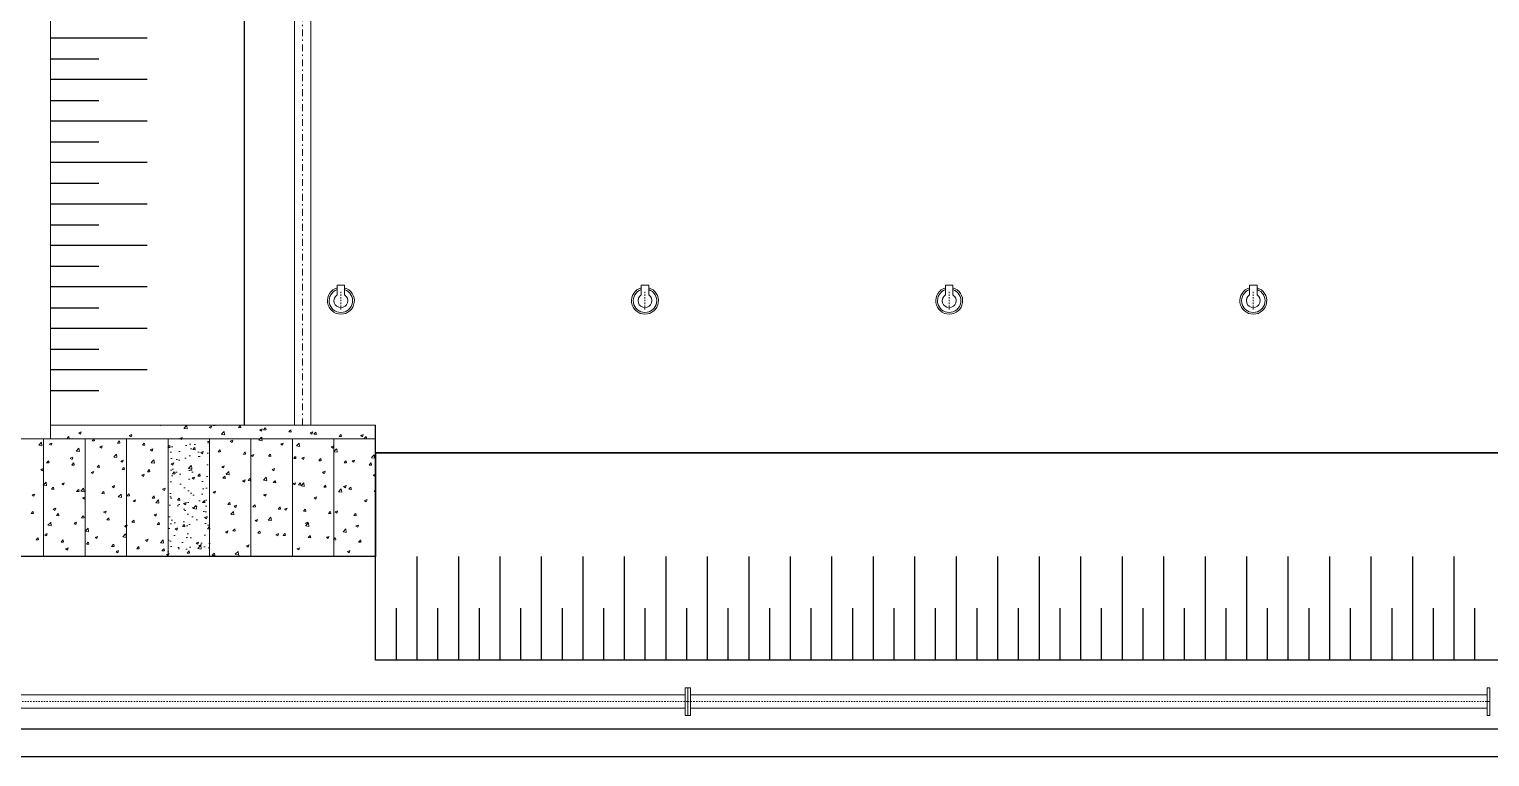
# Model space of a CAD drawing. Header units: millimetres. Extents: x -9869 to 940, y 100 to 694.
# Drawn here: x 493.4 to 600.7, y 296.8 to 350.3 of the extents above; entities that cross this region are included whole.
import ezdxf

# ---------------------------------------------------------------- set-up
doc = ezdxf.new("R2010")
doc.units = ezdxf.units.MM
doc.linetypes.add('SGC_DASHDOT', pattern=[1, 0.5, -0.25, 0, -0.25])
for name, color, linetype in [('_incêndio 240', 240, 'Continuous'), ('level 5', 3, 'Continuous'), ('PAREDES', 7, 'Continuous')]:
    doc.layers.add(name, color=color, linetype=linetype)
for name, color, linetype, lineweight in [('Alvenaria', 8, 'Continuous', 9), ('PAREDE', 7, 'Continuous', 9), ('SGC-Conexoes (Linhas Externas)', 6, 'Continuous', 9), ('SGC-EIXOS', 9, 'SGC_DASHDOT', 9), ('SGC-Tubos (Desenho Bifilar)', 6, 'Continuous', 9)]:
    doc.layers.add(name, color=color, linetype=linetype, lineweight=lineweight)

# ---------------------------------------------------------------- blocks, each defined once
blk = doc.blocks.new('BB-1-CA06-N10-D80-S0-L5800')
at = {"layer": 'SGC-EIXOS'}
blk.add_line((2900, 0), (-2900, 0), dxfattribs=at)
at = {"layer": 'SGC-Tubos (Desenho Bifilar)'}
for p, q in [((2881, 49), (-2881, 49)), ((2881, -49), (-2881, -49))]:
    blk.add_line(p, q, dxfattribs=at)
for points in [[(-2900, -100), (-2900, 100), (-2881, 100), (-2881, -100)], [(2900, -100), (2900, 100), (2881, 100), (2881, -100)]]:
    blk.add_lwpolyline(points, close=True, dxfattribs=at)
blk = doc.blocks.new('BB-2-GA01-N0-D0-S0', base_point=(95384, 227116))
at = {"layer": 'SGC-Conexoes (Linhas Externas)'}
for p, q in [((95271, 227143), (95271, 227089)), ((95341, 227143), (95271, 227143)), ((95341, 227089), (95271, 227089))]:
    blk.add_line(p, q, dxfattribs=at)
for radius, start, end in [(97.4, 196, 164), (85, 198.4081, 161.5919), (50, 212.4682, 147.5318)]:
    blk.add_arc((95384, 227116), radius, start, end, dxfattribs=at)
at = {"layer": 'SGC-EIXOS'}
blk.add_line((95319, 227116), (95449, 227116), dxfattribs=at)

msp = doc.modelspace()

# ---------------------------------------------------------------- hatches: boundary and pattern name
at = {"layer": 'Alvenaria'}
h = msp.add_hatch(dxfattribs=at)
h.set_pattern_fill('AR-CONC', color=256, scale=0.010161)
h.set_pattern_definition([(50, (-396.154, -10443.4286), (1.85126476, -0.1619646), [0.19357608, -2.12933686]), (355, (-396.154, -10443.4286), (-0.3581251, 1.94141915), [0.15486086, -1.70347543]), (100.451445, (-395.9998, -10443.4421), (1.49313965, 1.77945447), [0.16451435, -1.80965938]), (46.1842, (-396.154, -10442.9124), (2.7545626, -0.427212), [0.2903641, -3.1940053]), (96.635558, (-395.9245, -10442.948), (2.4123759, 2.5142141), [0.2467716, -2.7144915]), (351.18415, (-396.154, -10442.9124), (2.4123759, 2.5142141), [0.23229096, -2.5552015]), (21, (-395.896, -10443.0415), (1.54062568, -1.03916515), [0.19357608, -2.12933686]), (326, (-395.896, -10443.0415), (0.6279997, 1.8716212), [0.15486086, -1.7034695]), (71.451445, (-395.7676, -10443.128), (2.16862538, 0.83245608), [0.16451435, -1.80965626]), (37.5, (-396.15404, -10443.4286), (0.03138476, 0.859203823), [0, -1.68282137, 0, -1.72927963, 0, -1.70992203]), (7.5, (-396.154, -10443.4286), (0.67898626, 1.0179823), [0, -0.98594749, 0, -1.64410616, 0, -0.65170613]), (327.5, (-396.7296, -10443.4286), (1.377800298, -0.058212483), [0, -0.6452536, 0, -2.01319121, 0, -2.67134988]), (317.5, (-396.9877, -10443.4286), (1.50521081, 0.25837063), [0, -0.83882967, 0, -1.33696545, 0, -1.89704557])])
h.paths.add_polyline_path([(506.61, 320.14), (503.56, 320.14), (503.56, 311.5), (506.61, 311.5)])

# ---------------------------------------------------------------- linework, layer by layer
at = {"layer": '_incêndio 240'}
msp.add_lwpolyline([(661.57, 392.28), (661.57, 319.12), (518.8, 319.12), (518.8, 311.5), (431.41, 311.5), (431.41, 319.12), (229.55, 319.12), (229.55, 314.04), (209.22, 314.04), (209.22, 434.96)], dxfattribs=at)
at = {"layer": 'Alvenaria'}
for p, q in [((502.96, 321.15), (503, 321.12)), ((503.01, 321.12), (503.02, 321.15)), ((504.72, 320.91), (504.92, 321.12)), ((504.96, 320.88), (504.93, 321.12)), ((506.59, 321.01), (506.77, 321.08)), ((506.59, 321), (506.71, 320.92)), ((506.71, 320.92), (506.77, 321.07)), ((506.88, 321.13), (506.89, 321.15)), ((506.88, 321.13), (507.03, 321.12)), ((507.05, 321.12), (507.05, 321.15)), ((508.73, 320.97), (508.85, 321.12)), ((508.9, 320.96), (508.87, 321.12)), ((496.13, 320.16), (496.25, 320.31)), ((496.13, 320.16), (496.28, 320.15)), ((496.3, 320.15), (496.27, 320.31)), ((497, 320.59), (497.18, 320.66)), ((497, 320.59), (497.13, 320.5)), ((497.13, 320.5), (497.18, 320.65)), ((497.98, 320), (498.09, 320.14)), ((497.98, 320), (498.13, 319.99)), ((498.09, 320.14), (498.1, 320.15)), ((498.13, 320.14), (498.12, 320.15)), ((498.15, 319.99), (498.13, 320.14)), ((499.83, 319.84), (499.95, 319.99)), ((500.01, 319.83), (499.98, 319.99)), ((500.71, 320.39), (500.89, 320.46)), ((500.71, 320.38), (500.84, 320.29)), ((500.84, 320.29), (500.89, 320.45)), ((504.42, 320.18), (504.6, 320.25)), ((504.42, 320.17), (504.47, 320.14)), ((504.56, 320.14), (504.6, 320.24)), ((504.73, 320.9), (504.96, 320.87)), ((507.48, 320.48), (507.68, 320.69)), ((507.48, 320.47), (507.71, 320.44)), ((507.71, 320.45), (507.68, 320.69)), ((508.13, 319.97), (508.31, 320.04)), ((508.13, 319.97), (508.25, 319.88)), ((508.26, 319.88), (508.31, 320.03)), ((508.73, 320.97), (508.88, 320.96)), ((510.23, 320.06), (510.31, 320.14)), ((510.24, 320.05), (510.47, 320.01)), ((510.29, 320.8), (510.42, 320.71)), ((510.3, 320.81), (510.48, 320.87)), ((510.31, 320.14), (510.43, 320.27)), ((510.42, 320.71), (510.48, 320.87)), ((510.45, 320.14), (510.44, 320.27)), ((510.47, 320.02), (510.45, 320.14)), ((510.58, 320.81), (510.7, 320.96)), ((510.58, 320.81), (510.73, 320.79)), ((510.76, 320.8), (510.73, 320.96)), ((512.43, 320.65), (512.55, 320.79)), ((512.43, 320.65), (512.58, 320.63)), ((512.61, 320.64), (512.58, 320.8)), ((514, 320.59), (514.13, 320.5)), ((514.01, 320.6), (514.19, 320.67)), ((514.13, 320.5), (514.19, 320.66)), ((514.28, 320.48), (514.41, 320.63)), ((514.28, 320.48), (514.43, 320.47)), ((514.46, 320.47), (514.43, 320.64)), ((516.13, 320.32), (516.26, 320.47)), ((516.13, 320.32), (516.29, 320.31)), ((516.31, 320.31), (516.28, 320.47)), ((517.71, 320.38), (517.84, 320.3)), ((517.72, 320.39), (517.9, 320.46)), ((517.84, 320.3), (517.89, 320.45)), ((517.98, 320.16), (518.11, 320.31)), ((517.98, 320.16), (518.14, 320.15)), ((518.16, 320.15), (518.13, 320.31)), ((494.05, 319.68), (494.25, 319.89)), ((494.05, 319.67), (494.28, 319.63)), ((494.28, 319.64), (494.25, 319.89)), ((494.83, 319.76), (495.01, 319.83)), ((494.83, 319.75), (494.96, 319.67)), ((494.96, 319.67), (495.01, 319.82)), ((496.8, 319.25), (497, 319.46)), ((496.81, 319.24), (497.04, 319.21)), ((497.04, 319.22), (497.01, 319.46)), ((498.54, 319.55), (498.72, 319.62)), ((498.54, 319.55), (498.67, 319.46)), ((498.67, 319.46), (498.72, 319.62)), ((499.56, 318.82), (499.76, 319.03)), ((499.79, 318.79), (499.76, 319.03)), ((499.83, 319.84), (499.98, 319.82)), ((501.68, 319.68), (501.8, 319.82)), ((501.68, 319.68), (501.83, 319.66)), ((501.86, 319.67), (501.83, 319.83)), ((502.25, 319.35), (502.43, 319.42)), ((502.25, 319.34), (502.38, 319.25)), ((502.38, 319.25), (502.43, 319.41)), ((503.53, 319.51), (503.56, 319.55)), ((503.53, 319.51), (503.56, 319.51)), ((507.23, 319.19), (507.36, 319.34)), ((507.23, 319.19), (507.39, 319.18)), ((507.41, 319.18), (507.38, 319.34)), ((509.09, 319.03), (509.21, 319.18)), ((509.09, 319.03), (509.24, 319.01)), ((509.26, 319.02), (509.23, 319.18)), ((509.67, 318.93), (509.85, 319)), ((509.67, 318.93), (509.79, 318.84)), ((509.8, 318.84), (509.85, 319)), ((510.94, 318.87), (511.06, 319.01)), ((510.94, 318.87), (511.09, 318.85)), ((511.11, 318.86), (511.08, 319.02)), ((511.84, 319.77), (512.02, 319.84)), ((511.84, 319.76), (511.96, 319.67)), ((511.96, 319.67), (512.02, 319.83)), ((512.79, 318.7), (512.91, 318.85)), ((512.96, 318.7), (512.94, 318.86)), ((512.99, 319.63), (513.19, 319.84)), ((512.99, 319.62), (513.22, 319.58)), ((513.22, 319.59), (513.19, 319.84)), ((515.54, 319.55), (515.67, 319.47)), ((515.55, 319.56), (515.73, 319.63)), ((515.67, 319.46), (515.73, 319.62)), ((515.74, 319.2), (515.75, 319.21)), ((515.75, 319.21), (515.94, 319.41)), ((515.75, 319.19), (515.98, 319.16)), ((515.75, 319.19), (515.75, 319.19)), ((515.98, 319.17), (515.95, 319.41)), ((518.5, 318.77), (518.7, 318.98)), ((518.73, 318.74), (518.7, 318.98)), ((494.2, 317.89), (494.39, 317.96)), ((494.2, 317.88), (494.33, 317.79)), ((494.33, 317.79), (494.38, 317.95)), ((494.63, 318.38), (494.76, 318.53)), ((494.63, 318.38), (494.79, 318.37)), ((494.81, 318.37), (494.78, 318.54)), ((496.37, 318.72), (496.55, 318.79)), ((496.37, 318.71), (496.5, 318.63)), ((496.48, 318.22), (496.61, 318.37)), ((496.48, 318.22), (496.64, 318.21)), ((496.5, 318.63), (496.55, 318.78)), ((496.66, 318.21), (496.63, 318.37)), ((497.91, 317.68), (498.09, 317.75)), ((498.34, 318.06), (498.46, 318.21)), ((498.34, 318.06), (498.49, 318.05)), ((498.51, 318.05), (498.48, 318.21)), ((499.56, 318.81), (499.79, 318.78)), ((500.08, 318.51), (500.26, 318.58)), ((500.08, 318.51), (500.21, 318.42)), ((500.19, 317.9), (500.31, 318.05)), ((500.19, 317.9), (500.34, 317.88)), ((500.21, 318.42), (500.26, 318.58)), ((500.36, 317.89), (500.33, 318.05)), ((502.04, 317.74), (502.16, 317.88)), ((502.22, 317.73), (502.19, 317.89)), ((502.31, 318.4), (502.51, 318.61)), ((502.32, 318.39), (502.54, 318.35)), ((502.55, 318.36), (502.52, 318.61)), ((507.5, 318.1), (507.68, 318.17)), ((507.5, 318.09), (507.63, 318.01)), ((507.63, 318.01), (507.68, 318.16)), ((507.82, 317.54), (508.02, 317.75)), ((508.06, 317.51), (508.03, 317.75)), ((511.21, 317.89), (511.39, 317.96)), ((511.21, 317.89), (511.34, 317.8)), ((511.34, 317.8), (511.39, 317.96)), ((512.79, 318.7), (512.94, 318.69)), ((513.38, 318.73), (513.56, 318.8)), ((513.38, 318.72), (513.5, 318.63)), ((513.51, 318.63), (513.56, 318.79)), ((514.64, 318.54), (514.76, 318.69)), ((514.64, 318.54), (514.79, 318.53)), ((514.82, 318.53), (514.79, 318.7)), ((514.92, 317.69), (515.1, 317.76)), ((516.49, 318.38), (516.61, 318.53)), ((516.49, 318.38), (516.64, 318.37)), ((516.67, 318.37), (516.64, 318.53)), ((517.09, 318.52), (517.27, 318.59)), ((517.09, 318.51), (517.21, 318.43)), ((517.21, 318.43), (517.27, 318.58)), ((518.34, 318.22), (518.47, 318.37)), ((518.34, 318.22), (518.5, 318.21)), ((518.52, 318.21), (518.49, 318.37)), ((518.5, 318.76), (518.73, 318.73)), ((494.39, 316.74), (494.41, 316.76)), ((494.39, 316.73), (494.41, 316.72)), ((494.41, 316.76), (494.59, 316.95)), ((494.41, 316.72), (494.62, 316.69)), ((494.62, 316.7), (494.6, 316.95)), ((495.74, 316.84), (495.87, 316.76)), ((495.75, 316.85), (495.93, 316.92)), ((495.87, 316.76), (495.92, 316.91)), ((497.91, 317.67), (498.04, 317.59)), ((498.04, 317.59), (498.09, 317.74)), ((499.45, 316.64), (499.64, 316.71)), ((499.58, 316.55), (499.63, 316.7)), ((501.62, 317.48), (501.8, 317.54)), ((501.62, 317.47), (501.75, 317.38)), ((501.75, 317.38), (501.8, 317.54)), ((502.04, 317.73), (502.19, 317.72)), ((507.59, 317.25), (507.72, 317.4)), ((507.59, 317.25), (507.75, 317.24)), ((507.77, 317.24), (507.74, 317.4)), ((507.82, 317.53), (508.05, 317.5)), ((509.04, 317.06), (509.22, 317.13)), ((509.04, 317.05), (509.17, 316.97)), ((509.17, 316.97), (509.22, 317.12)), ((509.44, 317.09), (509.57, 317.24)), ((509.44, 317.09), (509.6, 317.07)), ((509.62, 317.08), (509.59, 317.24)), ((510.57, 317.11), (510.78, 317.32)), ((510.58, 317.11), (510.81, 317.07)), ((510.81, 317.08), (510.78, 317.32)), ((511.29, 316.93), (511.42, 317.07)), ((511.29, 316.93), (511.45, 316.91)), ((511.47, 316.92), (511.44, 317.08)), ((512.75, 316.86), (512.93, 316.92)), ((512.75, 316.85), (512.88, 316.76)), ((512.88, 316.76), (512.93, 316.92)), ((513.15, 316.76), (513.27, 316.91)), ((513.15, 316.76), (513.3, 316.75)), ((513.32, 316.75), (513.29, 316.92)), ((513.33, 316.69), (513.53, 316.9)), ((513.33, 316.68), (513.56, 316.64)), ((513.56, 316.65), (513.54, 316.9)), ((514.92, 317.68), (515.04, 317.59)), ((515, 316.6), (515.12, 316.75)), ((515.05, 317.59), (515.1, 317.75)), ((515.17, 316.59), (515.14, 316.75)), ((516.46, 316.65), (516.64, 316.72)), ((516.59, 316.55), (516.64, 316.71)), ((518.63, 317.48), (518.8, 317.55)), ((518.63, 317.47), (518.75, 317.39)), ((518.76, 317.39), (518.8, 317.52)), ((493.57, 316.01), (493.7, 315.92)), ((493.58, 316.02), (493.76, 316.09)), ((493.7, 315.92), (493.76, 316.08)), ((494.99, 316.44), (495.12, 316.59)), ((494.99, 316.44), (495.15, 316.43)), ((495.17, 316.43), (495.14, 316.59)), ((496.84, 316.28), (496.97, 316.43)), ((496.84, 316.28), (497, 316.27)), ((497.02, 316.27), (496.99, 316.43)), ((497.14, 316.31), (497.34, 316.52)), ((497.15, 316.3), (497.38, 316.26)), ((497.28, 315.8), (497.41, 315.72)), ((497.29, 315.81), (497.46, 315.88)), ((497.38, 316.27), (497.35, 316.52)), ((497.41, 315.72), (497.46, 315.86)), ((497.46, 315.88), (497.47, 315.88)), ((497.46, 315.86), (497.46, 315.87)), ((498.69, 316.12), (498.82, 316.27)), ((498.69, 316.12), (498.85, 316.1)), ((498.87, 316.11), (498.84, 316.27)), ((499.45, 316.64), (499.58, 316.55)), ((499.9, 315.88), (500.1, 316.09)), ((499.9, 315.87), (500.13, 315.84)), ((500.13, 315.85), (500.11, 316.09)), ((500.54, 315.96), (500.67, 316.1)), ((500.54, 315.96), (500.7, 315.94)), ((500.72, 315.95), (500.69, 316.11)), ((501, 315.6), (501.18, 315.67)), ((501.12, 315.51), (501.17, 315.67)), ((502.4, 315.79), (502.52, 315.94)), ((502.4, 315.79), (502.55, 315.78)), ((502.57, 315.78), (502.54, 315.95)), ((502.65, 315.45), (502.85, 315.66)), ((502.89, 315.42), (502.86, 315.67)), ((503.16, 316.44), (503.34, 316.51)), ((503.16, 316.43), (503.29, 316.34)), ((503.29, 316.34), (503.34, 316.5)), ((506.87, 316.23), (507.05, 316.3)), ((506.87, 316.22), (507, 316.14)), ((507, 316.14), (507.05, 316.29)), ((510.58, 316.02), (510.76, 316.09)), ((510.58, 316.02), (510.71, 315.93)), ((510.71, 315.93), (510.76, 316.08)), ((514.29, 315.82), (514.47, 315.89)), ((514.29, 315.81), (514.42, 315.72)), ((514.42, 315.72), (514.47, 315.88)), ((515, 316.6), (515.15, 316.59)), ((516.08, 316.26), (516.28, 316.47)), ((516.09, 316.25), (516.32, 316.22)), ((516.32, 316.23), (516.29, 316.47)), ((516.46, 316.64), (516.59, 316.55)), ((516.85, 316.44), (516.97, 316.59)), ((516.85, 316.44), (517, 316.43)), ((517.03, 316.43), (517, 316.59)), ((518, 315.61), (518.18, 315.68)), ((518.13, 315.52), (518.18, 315.67)), ((518.7, 316.28), (518.8, 316.4)), ((518.7, 316.28), (518.8, 316.27)), ((493.5, 314.66), (493.62, 314.81)), ((493.5, 314.66), (493.65, 314.65)), ((493.68, 314.65), (493.65, 314.81)), ((495.11, 314.97), (495.24, 314.88)), ((495.12, 314.98), (495.3, 315.05)), ((495.24, 314.88), (495.3, 315.04)), ((495.35, 314.5), (495.47, 314.65)), ((495.53, 314.49), (495.5, 314.65)), ((498.82, 314.76), (498.95, 314.68)), ((498.83, 314.77), (499.01, 314.84)), ((498.95, 314.68), (499.01, 314.83)), ((500.99, 315.6), (501.12, 315.51)), ((502.53, 314.56), (502.66, 314.47)), ((502.54, 314.56), (502.72, 314.63)), ((502.66, 315.45), (502.89, 315.41)), ((502.66, 314.47), (502.71, 314.63)), ((507.95, 315.31), (508.07, 315.46)), ((507.95, 315.31), (508.1, 315.29)), ((508.13, 315.3), (508.1, 315.46)), ((508.16, 314.6), (508.36, 314.81)), ((508.17, 314.59), (508.4, 314.56)), ((508.4, 314.57), (508.37, 314.81)), ((508.41, 315.19), (508.59, 315.26)), ((508.41, 315.18), (508.54, 315.1)), ((508.54, 315.1), (508.59, 315.25)), ((509.8, 315.15), (509.93, 315.29)), ((509.8, 315.15), (509.96, 315.13)), ((509.98, 315.14), (509.95, 315.3)), ((511.65, 314.98), (511.78, 315.13)), ((511.65, 314.98), (511.81, 314.97)), ((511.83, 314.97), (511.8, 315.14)), ((512.12, 314.98), (512.3, 315.05)), ((512.12, 314.98), (512.25, 314.89)), ((512.25, 314.89), (512.3, 315.05)), ((513.5, 314.82), (513.63, 314.97)), ((513.5, 314.82), (513.66, 314.81)), ((513.68, 314.81), (513.65, 314.97)), ((515.36, 314.66), (515.48, 314.81)), ((515.36, 314.66), (515.51, 314.65)), ((515.53, 314.65), (515.5, 314.81)), ((515.83, 314.78), (516.01, 314.85)), ((515.83, 314.77), (515.96, 314.68)), ((515.96, 314.68), (516.01, 314.84)), ((517.21, 314.5), (517.33, 314.65)), ((517.38, 314.49), (517.35, 314.65)), ((518, 315.6), (518.13, 315.52)), ((494.73, 313.8), (494.93, 314)), ((494.74, 313.79), (494.97, 313.75)), ((494.97, 313.76), (494.94, 314.01)), ((495.35, 314.5), (495.5, 314.49)), ((496.65, 313.93), (496.78, 313.84)), ((496.66, 313.94), (496.84, 314.01)), ((496.78, 313.84), (496.84, 314)), ((497.2, 314.34), (497.32, 314.49)), ((497.2, 314.34), (497.35, 314.32)), ((497.38, 314.33), (497.35, 314.49)), ((497.49, 313.37), (497.69, 313.58)), ((497.72, 313.33), (497.69, 313.58)), ((499.05, 314.18), (499.18, 314.32)), ((499.05, 314.18), (499.21, 314.16)), ((499.23, 314.17), (499.2, 314.33)), ((500.36, 313.72), (500.49, 313.64)), ((500.37, 313.73), (500.51, 313.79)), ((500.49, 313.64), (500.51, 313.68)), ((500.51, 313.79), (500.55, 313.8)), ((500.51, 313.68), (500.55, 313.79)), ((500.9, 314.01), (501.03, 314.16)), ((500.9, 314.01), (501.06, 314)), ((501.08, 314), (501.05, 314.17)), ((502.75, 313.85), (502.88, 314)), ((502.75, 313.85), (502.91, 313.84)), ((502.93, 313.84), (502.9, 314)), ((506.63, 313.52), (506.61, 313.67)), ((506.61, 313.52), (506.61, 313.51)), ((508.31, 313.37), (508.43, 313.51)), ((508.49, 313.36), (508.46, 313.52)), ((509.95, 314.15), (510.14, 314.22)), ((509.95, 314.14), (510.08, 314.06)), ((510.08, 314.06), (510.13, 314.21)), ((510.92, 314.17), (511.12, 314.38)), ((510.92, 314.16), (511.15, 314.13)), ((511.15, 314.14), (511.12, 314.38)), ((513.66, 313.94), (513.84, 314.01)), ((513.66, 313.94), (513.79, 313.85)), ((513.67, 313.75), (513.87, 313.96)), ((513.68, 313.74), (513.91, 313.7)), ((513.79, 313.85), (513.84, 314.01)), ((513.91, 313.71), (513.88, 313.96)), ((516.43, 313.32), (516.63, 313.53)), ((516.66, 313.28), (516.63, 313.53)), ((517.21, 314.5), (517.36, 314.48)), ((517.37, 313.74), (517.55, 313.81)), ((517.37, 313.73), (517.5, 313.64)), ((517.5, 313.64), (517.55, 313.8)), ((493.86, 312.72), (493.98, 312.87)), ((493.86, 312.72), (494.01, 312.71)), ((494.03, 312.71), (494, 312.87)), ((494.49, 313.11), (494.67, 313.18)), ((494.49, 313.1), (494.61, 313.01)), ((494.62, 313.01), (494.67, 313.17)), ((495.71, 312.56), (495.83, 312.71)), ((495.71, 312.56), (495.86, 312.55)), ((495.88, 312.55), (495.85, 312.71)), ((497.49, 313.36), (497.72, 313.32)), ((497.56, 312.4), (497.68, 312.55)), ((497.56, 312.4), (497.71, 312.38)), ((497.74, 312.39), (497.71, 312.55)), ((498.2, 312.9), (498.38, 312.97)), ((498.2, 312.89), (498.32, 312.81)), ((498.32, 312.81), (498.38, 312.96)), ((499.59, 312.23), (499.56, 312.39)), ((500.24, 312.94), (500.44, 313.15)), ((500.24, 312.93), (500.47, 312.9)), ((500.48, 312.91), (500.45, 313.15)), ((501.9, 312.69), (502.03, 312.6)), ((501.91, 312.69), (502.09, 312.76)), ((502.03, 312.6), (502.09, 312.75)), ((503, 312.51), (503.2, 312.72)), ((503, 312.5), (503.23, 312.47)), ((503.23, 312.48), (503.2, 312.72)), ((507.78, 313.31), (507.91, 313.22)), ((507.79, 313.32), (507.97, 313.39)), ((507.91, 313.22), (507.96, 313.38)), ((508.31, 313.37), (508.46, 313.35)), ((510.16, 313.2), (510.28, 313.35)), ((510.16, 313.2), (510.31, 313.19)), ((510.34, 313.2), (510.31, 313.36)), ((511.49, 313.1), (511.62, 313.02)), ((511.5, 313.11), (511.68, 313.18)), ((511.62, 313.02), (511.67, 313.17)), ((512.01, 313.04), (512.14, 313.19)), ((512.01, 313.04), (512.16, 313.03)), ((512.19, 313.03), (512.16, 313.19)), ((513.86, 312.88), (513.99, 313.03)), ((513.86, 312.88), (514.02, 312.87)), ((514.04, 312.87), (514.01, 313.03)), ((515.2, 312.91), (515.39, 312.97)), ((515.2, 312.9), (515.33, 312.81)), ((515.33, 312.81), (515.38, 312.97)), ((515.71, 312.72), (515.75, 312.76)), ((515.71, 312.72), (515.75, 312.72)), ((515.75, 312.76), (515.84, 312.87)), ((515.75, 312.72), (515.87, 312.7)), ((515.89, 312.71), (515.86, 312.87)), ((516.43, 313.31), (516.66, 313.27)), ((517.56, 312.56), (517.69, 312.7)), ((517.56, 312.56), (517.72, 312.54)), ((517.74, 312.55), (517.71, 312.71)), ((496.03, 312.07), (496.21, 312.14)), ((496.03, 312.06), (496.16, 311.97)), ((496.16, 311.97), (496.21, 312.13)), ((499.41, 312.23), (499.53, 312.38)), ((499.41, 312.23), (499.56, 312.22)), ((499.74, 311.86), (499.92, 311.93)), ((499.74, 311.85), (499.86, 311.77)), ((499.87, 311.77), (499.92, 311.92)), ((501.26, 312.07), (501.39, 312.22)), ((501.26, 312.07), (501.42, 312.06)), ((501.44, 312.06), (501.41, 312.23)), ((503.11, 311.91), (503.24, 312.06)), ((503.11, 311.91), (503.27, 311.9)), ((503.29, 311.9), (503.26, 312.06)), ((503.45, 311.65), (503.56, 311.7)), ((503.45, 311.65), (503.56, 311.57)), ((506.81, 311.59), (506.94, 311.74)), ((506.81, 311.59), (506.97, 311.57)), ((506.99, 311.58), (506.96, 311.74)), ((507.3, 311.5), (507.34, 311.52)), ((507.33, 311.5), (507.34, 311.51)), ((508.5, 311.66), (508.71, 311.87)), ((508.51, 311.65), (508.74, 311.61)), ((508.74, 311.62), (508.71, 311.87)), ((508.73, 311.5), (508.79, 311.57)), ((508.83, 311.5), (508.81, 311.58)), ((509.32, 312.27), (509.45, 312.19)), ((509.33, 312.28), (509.51, 312.35)), ((509.45, 312.19), (509.5, 312.34)), ((513.03, 312.07), (513.16, 311.98)), ((513.04, 312.07), (513.22, 312.14)), ((513.16, 311.98), (513.21, 312.13)), ((516.74, 311.86), (516.87, 311.77)), ((516.75, 311.87), (516.93, 311.94)), ((516.87, 311.77), (516.92, 311.93))]:
    msp.add_line(p, q, dxfattribs=at)
at = {"layer": 'level 5'}
for p, q in [((502.03, 349.61), (494.92, 349.61)), ((494.92, 348.08), (498.48, 348.08)), ((502.03, 346.56), (494.92, 346.56)), ((494.92, 345.03), (498.48, 345.03)), ((502.03, 343.51), (494.92, 343.51)), ((494.92, 341.99), (498.48, 341.99)), ((502.03, 340.46), (494.92, 340.46)), ((494.92, 338.94), (498.48, 338.94)), ((502.03, 337.41), (494.92, 337.41)), ((494.92, 335.89), (498.48, 335.89)), ((502.03, 334.36), (494.92, 334.36)), ((494.92, 332.84), (498.48, 332.84)), ((502.03, 331.32), (494.92, 331.32)), ((494.92, 329.79), (498.48, 329.79)), ((502.03, 328.27), (494.92, 328.27)), ((494.92, 326.74), (498.48, 326.74)), ((502.03, 325.22), (494.92, 325.22)), ((494.92, 323.69), (498.48, 323.69)), ((521.85, 311.5), (521.85, 303.88)), ((524.9, 311.5), (524.9, 303.88)), ((527.94, 311.5), (527.94, 303.88)), ((530.99, 311.5), (530.99, 303.88)), ((534.04, 311.5), (534.04, 303.88)), ((537.09, 311.5), (537.09, 303.88)), ((540.14, 311.5), (540.14, 303.88)), ((543.19, 311.5), (543.19, 303.88)), ((546.24, 311.5), (546.24, 303.88)), ((549.28, 311.5), (549.28, 303.88)), ((552.33, 311.5), (552.33, 303.88)), ((555.38, 311.5), (555.38, 303.88)), ((558.43, 311.5), (558.43, 303.88)), ((561.48, 311.5), (561.48, 303.88)), ((564.53, 311.5), (564.53, 303.88)), ((567.57, 311.5), (567.57, 303.88)), ((570.62, 311.5), (570.62, 303.88)), ((573.67, 311.5), (573.67, 303.88)), ((576.72, 311.5), (576.72, 303.88)), ((579.77, 311.5), (579.77, 303.88)), ((582.82, 311.5), (582.82, 303.88)), ((585.87, 311.5), (585.87, 303.88)), ((588.91, 311.5), (588.91, 303.88)), ((591.96, 311.5), (591.96, 303.88)), ((595.01, 311.5), (595.01, 303.88)), ((598.06, 311.5), (598.06, 303.88)), ((520.32, 307.69), (520.32, 303.88)), ((523.37, 307.69), (523.37, 303.88)), ((526.42, 307.69), (526.42, 303.88)), ((529.47, 307.69), (529.47, 303.88)), ((532.52, 307.69), (532.52, 303.88)), ((535.57, 307.69), (535.57, 303.88)), ((538.61, 307.69), (538.61, 303.88)), ((541.66, 307.69), (541.66, 303.88)), ((544.71, 307.69), (544.71, 303.88)), ((547.76, 307.69), (547.76, 303.88)), ((550.81, 307.69), (550.81, 303.88)), ((553.86, 307.69), (553.86, 303.88)), ((556.9, 307.69), (556.9, 303.88)), ((559.95, 307.69), (559.95, 303.88)), ((563, 307.69), (563, 303.88)), ((566.05, 307.69), (566.05, 303.88)), ((569.1, 307.69), (569.1, 303.88)), ((572.15, 307.69), (572.15, 303.88)), ((575.2, 307.69), (575.2, 303.88)), ((578.24, 307.69), (578.24, 303.88)), ((581.29, 307.69), (581.29, 303.88)), ((584.34, 307.69), (584.34, 303.88)), ((587.39, 307.69), (587.39, 303.88)), ((590.44, 307.69), (590.44, 303.88)), ((593.49, 307.69), (593.49, 303.88)), ((596.53, 307.69), (596.53, 303.88)), ((599.58, 307.69), (599.58, 303.88))]:
    msp.add_line(p, q, dxfattribs=at)
msp.add_lwpolyline([(676.81, 407.53), (676.81, 303.88), (518.8, 303.88), (518.8, 321.15)], dxfattribs=at)
at = {"layer": 'PAREDE'}
for p, q in [((494.92, 392.28), (494.92, 320.14)), ((518.8, 320.14), (478.66, 320.14)), ((494.41, 311.5), (494.41, 320.14)), ((497.46, 311.5), (497.46, 320.14)), ((500.51, 311.5), (500.51, 320.14)), ((503.56, 311.5), (503.56, 320.14)), ((506.61, 311.5), (506.61, 320.14)), ((509.65, 311.5), (509.65, 320.14)), ((512.7, 311.5), (512.7, 320.14)), ((515.75, 311.5), (515.75, 320.14))]:
    msp.add_line(p, q, dxfattribs=at)
for points in [[(518.8, 321.15), (494.92, 321.15)], [(431.41, 319.12), (431.41, 311.5), (518.8, 311.5)]]:
    msp.add_lwpolyline(points, dxfattribs=at)
at = {"layer": 'PAREDES'}
for p, q in [((509.15, 466.14), (509.15, 321.15)), ((518.8, 319.12), (661.57, 319.12)), ((681.89, 298.8), (209.22, 298.8)), ((683.92, 296.77), (207.19, 296.77))]:
    msp.add_line(p, q, dxfattribs=at)
msp.add_lwpolyline([(174.53, 296.77), (174.68, 558.02), (716.44, 412.61), (716.44, 296.77)], close=True, dxfattribs=at)
at = {"layer": 'SGC-EIXOS'}
msp.add_line((513.44, 321.15), (513.44, 373.1), dxfattribs=at)
at = {"layer": 'SGC-Tubos (Desenho Bifilar)'}
for p, q in [((512.84, 321.15), (512.84, 372.91)), ((514.04, 321.15), (514.04, 372.91))]:
    msp.add_line(p, q, dxfattribs=at)

# ---------------------------------------------------------------- block references
at = {"layer": 'SGC-Conexoes (Linhas Externas)', "xscale": -0.01016147392798765, "yscale": 0.01016147392798765, "zscale": 0.01016147392798765, "rotation": 90}
for p in [(516.26, 330.3), (538.61, 330.3), (560.97, 330.3), (583.32, 330.3)]:
    msp.add_blockref('BB-2-GA01-N0-D0-S0', p, dxfattribs=at)
at = {"layer": 'SGC-Tubos (Desenho Bifilar)', "xscale": 0.01016147392798765, "yscale": 0.01016147392798765, "zscale": 0.01016147392798765, "rotation": 180}
for p in [(512.3, 300.83), (571.23, 300.83)]:
    msp.add_blockref('BB-1-CA06-N10-D80-S0-L5800', p, dxfattribs=at)

doc.saveas('drawing.dxf')
